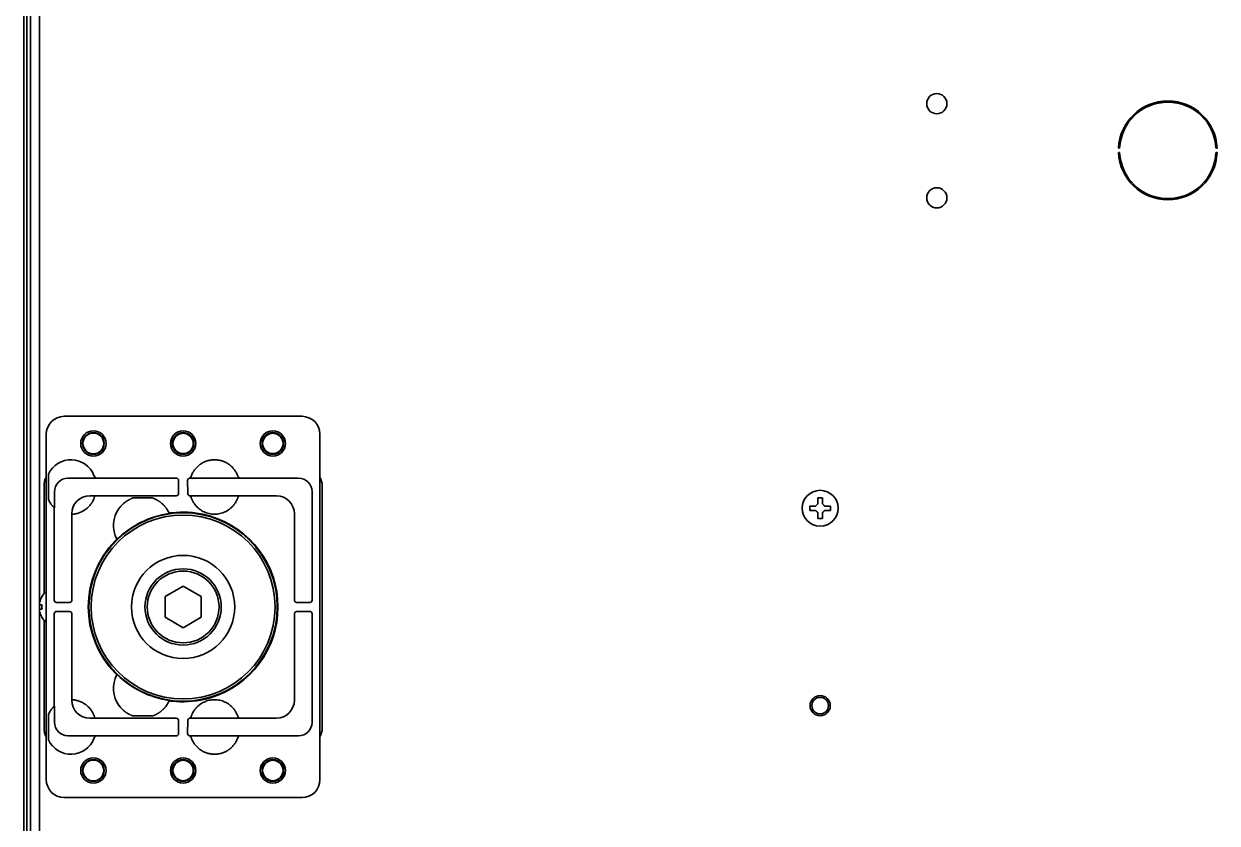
# Model space of a CAD drawing. Extents: x 5997 to 10491, y -672 to 3708.
# Drawn here: x 8371.6 to 8637.6, y 2815.1 to 2993.3 of the extents above; entities that cross this region are included whole.
import ezdxf

# ---------------------------------------------------------------- set-up
doc = ezdxf.new("R2010")
doc.units = 0
doc.header["$LTSCALE"] = 5
doc.layers.add('1', color=7, linetype='CONTINUOUS', true_color=0xffffff)

msp = doc.modelspace()

# ---------------------------------------------------------------- linework, layer by layer
at = {"layer": '1', "color": 7, "linetype": 'Continuous', "lineweight": 35}
for p, q in [((8371.57, 3570.53), (8371.57, 2734.53)), ((8373.07, 2751.53), (8373.07, 3571.53)), ((8372.25, 2737.53), (8372.25, 3567.53)), ((8375.07, 3525.26), (8375.07, 2864.39)), ((8615.83, 2965.62), (8615.58, 2965.62)), ((8615.58, 2964.62), (8615.83, 2964.62)), ((8637.56, 2965.62), (8637.31, 2965.62)), ((8637.31, 2964.62), (8637.56, 2964.62)), ((8433.57, 2905.83), (8380.57, 2905.83)), ((8376.57, 2901.83), (8376.57, 2824.83)), ((8437.57, 2824.83), (8437.57, 2901.83)), ((8377.07, 2887.21), (8377.07, 2892.94)), ((8387.77, 2892.02), (8381.37, 2892.02)), ((8405.57, 2892.06), (8387.76, 2892.06)), ((8406.05, 2888.62), (8406.07, 2891.56)), ((8408.08, 2891.56), (8408.09, 2888.62)), ((8419.77, 2892.02), (8408.6, 2892.02)), ((8419.29, 2892.38), (8419.29, 2892.4)), ((8432.81, 2892.06), (8419.76, 2892.06)), ((8376.07, 2890.33), (8376.07, 2866.28)), ((8378.38, 2889.02), (8378.38, 2885.43)), ((8435.81, 2864.83), (8435.81, 2889.06)), ((8438.07, 2836.33), (8438.07, 2890.33)), ((8386.27, 2888.13), (8387.4, 2888.13)), ((8387.4, 2888.13), (8387.4, 2888.12)), ((8387.4, 2888.12), (8395.29, 2888.12)), ((8395.29, 2888.12), (8395.38, 2888.12)), ((8395.38, 2888.12), (8395.88, 2888.12)), ((8395.88, 2888.12), (8400.26, 2888.12)), ((8400.26, 2887.62), (8395.88, 2887.62)), ((8400.26, 2888.12), (8400.76, 2888.12)), ((8400.76, 2888.12), (8400.86, 2888.12)), ((8400.86, 2888.12), (8405.55, 2888.12)), ((8408.53, 2888.13), (8419.77, 2888.13)), ((8419.3, 2887.78), (8419.3, 2887.78)), ((8419.77, 2888.12), (8427.87, 2888.12)), ((8378.34, 2885.46), (8378.34, 2864.83)), ((8382.27, 2884), (8382.27, 2884.13)), ((8382.28, 2884), (8382.27, 2884)), ((8382.28, 2864.85), (8382.28, 2884)), ((8431.87, 2884.12), (8431.87, 2864.85)), ((8546.77, 2885.33), (8546.77, 2885.83)), ((8546.77, 2884.83), (8546.77, 2885.33)), ((8551.37, 2885.83), (8551.37, 2885.33)), ((8551.37, 2885.33), (8551.37, 2884.83)), ((8403.07, 2865.64), (8407.07, 2867.94)), ((8407.07, 2867.94), (8411.07, 2865.64)), ((8375.59, 2865.63), (8375.63, 2865.63)), ((8403.07, 2861.02), (8403.07, 2865.64)), ((8411.07, 2865.64), (8411.07, 2861.02)), ((8375.07, 2863.83), (8375.07, 2862.83)), ((8375.07, 2862.27), (8375.07, 2751.53)), ((8378.84, 2864.33), (8381.78, 2864.35)), ((8381.78, 2862.3), (8378.84, 2862.32)), ((8432.37, 2864.35), (8435.31, 2864.33)), ((8435.31, 2862.32), (8432.37, 2862.3)), ((8375.63, 2861.03), (8375.59, 2861.03)), ((8376.07, 2860.37), (8376.07, 2836.33)), ((8378.34, 2861.82), (8378.34, 2841.19)), ((8382.28, 2842.65), (8382.28, 2861.8)), ((8407.07, 2858.71), (8403.07, 2861.02)), ((8411.07, 2861.02), (8407.07, 2858.71)), ((8431.87, 2861.8), (8431.87, 2842.53)), ((8435.81, 2837.59), (8435.81, 2861.82)), ((8378.38, 2841.22), (8378.34, 2841.19)), ((8378.38, 2841.22), (8378.38, 2837.63)), ((8382.27, 2842.65), (8382.28, 2842.65)), ((8382.27, 2842.52), (8382.27, 2842.65)), ((8377.07, 2833.71), (8377.07, 2839.44)), ((8387.4, 2838.52), (8386.27, 2838.52)), ((8387.4, 2838.53), (8387.4, 2838.52)), ((8395.29, 2838.53), (8387.4, 2838.53)), ((8395.38, 2838.53), (8395.29, 2838.53)), ((8395.88, 2838.53), (8395.38, 2838.53)), ((8395.88, 2839.03), (8400.26, 2839.03)), ((8400.26, 2838.53), (8395.88, 2838.53)), ((8400.26, 2838.53), (8400.76, 2838.53)), ((8400.86, 2838.53), (8400.76, 2838.53)), ((8405.55, 2838.53), (8400.86, 2838.53)), ((8419.77, 2838.52), (8408.53, 2838.52)), ((8419.3, 2838.87), (8419.3, 2838.87)), ((8427.87, 2838.53), (8419.77, 2838.53)), ((8406.07, 2835.09), (8406.05, 2838.04)), ((8408.09, 2838.03), (8408.08, 2835.09)), ((8381.37, 2834.63), (8387.77, 2834.63)), ((8387.29, 2834.25), (8387.28, 2834.23)), ((8387.29, 2834.25), (8387.29, 2834.25)), ((8387.76, 2834.59), (8405.57, 2834.59)), ((8408.6, 2834.63), (8419.77, 2834.63)), ((8419.29, 2834.25), (8419.29, 2834.26)), ((8419.76, 2834.59), (8432.81, 2834.59)), ((8380.57, 2820.83), (8433.57, 2820.83))]:
    msp.add_line(p, q, dxfattribs=at)
for centre, radius in [((8387.07, 2899.78), 2.82), ((8387.07, 2899.78), 2.41), ((8387.07, 2899.78), 2.32), ((8407.07, 2899.78), 2.82), ((8407.07, 2899.78), 2.41), ((8407.07, 2899.78), 2.27), ((8427.07, 2899.78), 2.82), ((8427.07, 2899.78), 2.41), ((8427.07, 2899.78), 2.27), ((8549.07, 2885.33), 4), ((8407.07, 2863.33), 21), ((8407.07, 2863.33), 20.5), ((8407.07, 2863.33), 11.5), ((8407.07, 2863.33), 8.5), ((8407.07, 2863.33), 8), ((8549.07, 2841.33), 1.85), ((8387.07, 2826.87), 2.82), ((8387.07, 2826.87), 2.41), ((8387.07, 2826.87), 2.32), ((8407.07, 2826.87), 2.82), ((8407.07, 2826.87), 2.41), ((8407.07, 2826.87), 2.27), ((8427.07, 2826.87), 2.82), ((8427.07, 2826.87), 2.41), ((8427.07, 2826.87), 2.27)]:
    msp.add_circle(centre, radius, dxfattribs=at)
for centre, radius, start, end in [((8575.07, 2975.53), 2.25, 0, 180), ((8575.07, 2975.53), 2.25, 180, 0), ((8626.57, 2965.12), 11, 2.6053, 177.3947), ((8626.57, 2965.12), 10.75, 2.6659, 177.3341), ((8626.57, 2965.12), 11, 182.6053, 357.3947), ((8626.57, 2965.12), 10.75, 182.6659, 357.3341), ((8575.07, 2954.53), 2.25, 0, 180), ((8575.07, 2954.53), 2.25, 180, 0), ((8382.07, 2890.65), 5.5, 21.107, 155.38), ((8382.07, 2889.5), 5.5, 204.62, 215.3312), ((8382.07, 2889.5), 5.5, 301.5261, 319.8844), ((8398.07, 2881.5), 6.5, 143.9482, 207.9503), ((8407.07, 2863.33), 21.07, 98.3892, 134.3021), ((8398.07, 2881.5), 6.5, 24.741, 36.0518), ((8407.07, 2863.33), 21.14, 76.7503, 97.0306), ((8407.07, 2863.33), 21.14, 286.698, 73.3023), ((8407.07, 2863.33), 21.14, 135.6607, 224.3393), ((8379.69, 2863.13), 4.8, 130.542, 148.6273), ((8379.69, 2863.53), 4.8, 211.3727, 229.458), ((8398.07, 2845.15), 6.5, 152.0497, 216.0518), ((8407.07, 2863.33), 21.07, 225.6979, 261.6108), ((8549.07, 2841.33), 2.25, 0, 180), ((8382.07, 2837.15), 5.5, 45.4856, 58.474), ((8398.07, 2845.15), 6.5, 323.9482, 335.259), ((8407.07, 2863.33), 21.14, 262.9694, 283.2494), ((8549.07, 2841.33), 2.25, 180, 0), ((8382.07, 2837.15), 5.5, 144.6688, 155.38), ((8382.07, 2836), 5.5, 204.62, 338.893)]:
    msp.add_arc(centre, radius, start, end, dxfattribs=at)
for centre, major_axis, ratio, start_param, end_param in [((8380.57, 2901.83), (2.83, -2.83), 0.999695, 2.356347, 3.926839), ((8433.57, 2901.83), (-2.83, -2.83), 0.999695, 2.356347, 3.926839), ((8380.07, 2890.33), (-2.83, 2.83), 0.999695, 0.279915, 0.785246), ((8381.38, 2889.02), (-2.12, 2.12), 0.999695, 5.497939, 7.068431), ((8382.07, 2890.65), (-5.23, -1.73), 0.999252, 3.138522, 3.145428), ((8387.76, 2892.56), (0.474, 0.159), 0.999831, 3.141593, 4.388346), ((8382.07, 2890.15), (-5.68, -1.92), 0.999938, 3.132345, 3.139281), ((8405.57, 2891.56), (-0.224, -0.448), 0.999239, 2.03449, 3.605134), ((8408.58, 2891.56), (0.224, -0.448), 0.999239, 2.880101, 4.248696), ((8408.38, 2892.54), (-0.473, 0.161), 0.999761, 2.10121, 3.149501), ((8408.6, 2891.52), (0.224, -0.447), 0.99981, 2.678052, 2.916971), ((8419.76, 2892.56), (0.475, 0.157), 0.999831, 3.145682, 4.39242), ((8432.81, 2889.06), (-2.12, -2.12), 0.999543, 2.356347, 3.926839), ((8434.07, 2890.33), (2.83, 2.83), 0.999695, 5.497939, 6.003271), ((8386.27, 2884.13), (2.83, -2.83), 0.999695, 2.356347, 3.926839), ((8405.55, 2888.62), (-0.447, -0.224), 0.99981, 1.107255, 2.677899), ((8408.59, 2888.62), (0.447, -0.224), 0.99981, 3.605286, 4.952817), ((8408.37, 2887.65), (-0.476, -0.155), 0.999754, 3.133975, 4.161422), ((8419.77, 2887.62), (-0.475, 0.156), 0.999831, 5.030486, 6.282512), ((8427.87, 2884.12), (2.83, -2.83), 0.999924, 0.78555, 2.356042), ((8380.37, 10112.14), (0, -7227.62), 0.017452, 6.267025, 6.267338), ((3707.89, 2078.28), (-4696.56, -804.42), 0.03512, 3.150702, 3.151017), ((11879.7, 6125.15), (-3486.44, -3247.99), 0.03512, 6.273761, 6.274076), ((8378.84, 2864.83), (-0.448, -0.224), 0.999239, 5.819644, 7.390288), ((8381.78, 2864.85), (0.224, 0.447), 0.99981, 3.605286, 5.17593), ((8432.37, 2864.85), (-0.224, 0.447), 0.99981, 1.107255, 2.677899), ((8435.31, 2864.83), (0.448, -0.224), 0.999239, 5.176082, 6.746726), ((8378.84, 2861.82), (0.448, -0.224), 0.999239, 2.03449, 3.605134), ((8381.78, 2861.8), (0.224, -0.447), 0.99981, 1.107255, 2.677899), ((8432.37, 2861.8), (-0.224, -0.447), 0.99981, 3.605286, 5.17593), ((8435.31, 2861.82), (-0.448, -0.224), 0.999239, 2.678052, 4.248696), ((11879.7, -398.5), (3486.44, -3247.99), 0.03512, 3.150702, 3.151017), ((8386.27, 2842.52), (2.83, 2.83), 0.999695, 2.356347, 3.926839), ((3707.89, 3648.37), (4696.56, -804.42), 0.03512, 6.273761, 6.274076), ((8427.87, 2842.53), (-2.83, -2.83), 0.999924, 0.78555, 2.356042), ((8405.55, 2838.03), (-0.447, 0.224), 0.99981, 3.605286, 5.17593), ((8408.59, 2838.03), (0.447, 0.224), 0.99981, 1.330368, 2.677899), ((8408.37, 2839.01), (0.476, -0.155), 0.999754, 5.263357, 6.293203), ((8419.77, 2839.03), (0.475, 0.156), 0.999831, 3.142574, 4.3946), ((8380.07, 2836.33), (-2.83, -2.83), 0.999695, 5.497939, 6.003271), ((8381.38, 2837.63), (-2.12, -2.12), 0.999695, 5.497939, 7.068431), ((8432.81, 2837.59), (2.12, -2.12), 0.999543, 5.497939, 7.068431), ((8434.07, 2836.33), (2.83, -2.83), 0.999695, 0.279915, 0.785246), ((8387.76, 2834.09), (0.474, -0.159), 0.999831, 1.894839, 3.141593), ((8382.07, 2836), (-1.75, -5.21), 0.99983, 1.569957, 1.576869), ((8405.57, 2835.09), (0.224, -0.448), 0.999239, 5.819644, 7.390288), ((8408.58, 2835.09), (-0.224, -0.448), 0.999239, 5.176082, 6.544021), ((8408.6, 2835.13), (-0.224, -0.447), 0.99981, 0.22534, 0.463541), ((8408.38, 2834.11), (-0.477, -0.15), 0.999767, 3.157291, 4.205088), ((8419.76, 2834.09), (0.474, -0.158), 0.999831, 1.892032, 3.138921), ((8380.57, 2824.83), (2.83, 2.83), 0.999695, 2.356347, 3.926839), ((8433.57, 2824.83), (-2.83, 2.83), 0.999695, 2.356347, 3.926839)]:
    msp.add_ellipse(centre, major_axis=major_axis, ratio=ratio, start_param=start_param, end_param=end_param, dxfattribs=at)
for points, knots in [([(8419.2, 2892.63), (8419.1, 2892.89), (8418.98, 2893.14), (8418.83, 2893.41), (8418.81, 2893.44), (8418.78, 2893.5), (8418.76, 2893.53), (8418.7, 2893.62), (8418.67, 2893.68), (8418.55, 2893.85), (8418.47, 2893.96), (8418.21, 2894.28), (8418.03, 2894.49), (8417.78, 2894.72), (8417.7, 2894.79), (8417.62, 2894.86), (8417.57, 2894.9), (8417.54, 2894.92), (8417.4, 2895.03), (8417.29, 2895.11), (8416.95, 2895.35), (8416.71, 2895.48), (8416.34, 2895.66), (8416.22, 2895.72), (8416.06, 2895.78), (8416.02, 2895.79), (8415.96, 2895.82), (8415.93, 2895.83), (8415.83, 2895.87), (8415.76, 2895.89), (8415.43, 2895.99), (8415.17, 2896.05), (8414.76, 2896.11), (8414.62, 2896.13), (8414.42, 2896.14), (8414.31, 2896.15), (8414.21, 2896.15), (8414.14, 2896.15), (8414.11, 2896.15), (8413.79, 2896.15), (8413.52, 2896.13), (8412.98, 2896.05), (8412.71, 2895.99), (8412.41, 2895.9), (8412.38, 2895.88), (8412.31, 2895.86), (8412.28, 2895.85), (8412.18, 2895.82), (8412.12, 2895.79), (8411.92, 2895.72), (8411.8, 2895.66), (8411.43, 2895.48), (8411.19, 2895.34), (8410.91, 2895.15), (8410.82, 2895.09), (8410.74, 2895.03), (8410.68, 2894.98), (8410.66, 2894.96), (8410.52, 2894.85), (8410.42, 2894.76), (8410.12, 2894.48), (8409.93, 2894.28), (8409.68, 2893.96), (8409.59, 2893.85), (8409.5, 2893.7), (8409.48, 2893.67), (8409.44, 2893.62), (8409.42, 2893.59), (8409.37, 2893.5), (8409.33, 2893.44), (8409.16, 2893.14), (8409.04, 2892.89), (8408.94, 2892.63)], [0, 0, 0, 0, 0.0625, 0.0625, 0.070313, 0.070313, 0.078125, 0.078125, 0.09375, 0.09375, 0.125, 0.125, 0.1875, 0.1875, 0.203125, 0.210938, 0.210938, 0.21875, 0.21875, 0.25, 0.25, 0.3125, 0.3125, 0.34375, 0.34375, 0.351563, 0.351563, 0.359375, 0.359375, 0.375, 0.375, 0.4375, 0.4375, 0.46875, 0.46875, 0.484375, 0.492188, 0.492188, 0.5, 0.5, 0.5625, 0.5625, 0.625, 0.625, 0.632812, 0.632812, 0.640625, 0.640625, 0.65625, 0.65625, 0.6875, 0.6875, 0.75, 0.75, 0.765625, 0.773437, 0.773437, 0.78125, 0.78125, 0.8125, 0.8125, 0.875, 0.875, 0.90625, 0.90625, 0.914062, 0.914062, 0.921875, 0.921875, 0.9375, 0.9375, 1, 1, 1, 1]), ([(8387.29, 2892.4), (8387.29, 2892.4), (8387.29, 2892.41), (8387.28, 2892.41), (8387.28, 2892.42), (8387.28, 2892.43), (8387.28, 2892.44), (8387.27, 2892.45), (8387.27, 2892.46), (8387.26, 2892.48), (8387.26, 2892.49), (8387.25, 2892.52), (8387.24, 2892.53), (8387.23, 2892.55), (8387.23, 2892.56), (8387.23, 2892.57), (8387.22, 2892.58), (8387.22, 2892.6), (8387.21, 2892.62), (8387.2, 2892.63)], [0, 0, 0, 0, 0.125, 0.125, 0.25, 0.25, 0.375, 0.375, 0.5, 0.5, 0.625, 0.625, 0.75, 0.75, 0.8125, 0.8125, 0.875, 0.875, 1, 1, 1, 1]), ([(8387.77, 2892.02), (8387.75, 2892.02), (8387.7, 2892.03), (8387.64, 2892.04), (8387.61, 2892.05), (8387.59, 2892.06), (8387.57, 2892.07), (8387.56, 2892.07), (8387.52, 2892.09), (8387.5, 2892.1), (8387.47, 2892.13), (8387.46, 2892.13), (8387.44, 2892.15), (8387.43, 2892.16), (8387.4, 2892.19), (8387.39, 2892.21), (8387.35, 2892.25), (8387.34, 2892.27), (8387.32, 2892.32), (8387.31, 2892.34), (8387.3, 2892.37)], [0, 0, 0, 0, 0.125, 0.25, 0.25, 0.3125, 0.3125, 0.375, 0.375, 0.5, 0.5, 0.5625, 0.5625, 0.625, 0.625, 0.75, 0.75, 0.875, 0.875, 1, 1, 1, 1]), ([(8408.84, 2892.34), (8408.83, 2892.3), (8408.81, 2892.26), (8408.78, 2892.22), (8408.77, 2892.21), (8408.76, 2892.19), (8408.75, 2892.18), (8408.73, 2892.16), (8408.7, 2892.13), (8408.67, 2892.1), (8408.64, 2892.08), (8408.64, 2892.08), (8408.62, 2892.07), (8408.61, 2892.06), (8408.56, 2892.03), (8408.52, 2892.02), (8408.48, 2892.01)], [0, 0, 0, 0, 0.25, 0.25, 0.3125, 0.3125, 0.375, 0.375, 0.5, 0.625, 0.625, 0.6875, 0.6875, 0.75, 0.75, 1, 1, 1, 1]), ([(8408.48, 2892.01), (8408.48, 2892.02), (8408.48, 2892.02), (8408.48, 2892.04), (8408.48, 2892.05), (8408.48, 2892.05)], [0, 0, 0, 0, 0.441588, 0.441588, 1, 1, 1, 1]), ([(8408.94, 2892.63), (8408.93, 2892.61), (8408.93, 2892.6), (8408.92, 2892.58), (8408.92, 2892.57), (8408.91, 2892.55), (8408.91, 2892.55), (8408.9, 2892.52), (8408.9, 2892.51), (8408.89, 2892.49), (8408.89, 2892.48), (8408.88, 2892.47), (8408.88, 2892.47), (8408.87, 2892.45), (8408.87, 2892.44), (8408.87, 2892.43), (8408.87, 2892.42), (8408.86, 2892.41), (8408.86, 2892.41), (8408.86, 2892.4), (8408.86, 2892.39), (8408.85, 2892.39), (8408.85, 2892.39), (8408.85, 2892.39), (8408.85, 2892.39), (8408.85, 2892.39)], [0, 0, 0, 0, 0.125, 0.125, 0.1875, 0.1875, 0.25, 0.25, 0.375, 0.375, 0.4375, 0.4375, 0.5, 0.5, 0.625, 0.625, 0.6875, 0.6875, 0.75, 0.75, 0.875, 0.875, 0.9375, 0.9375, 1, 1, 1, 1]), ([(8419.29, 2892.4), (8419.29, 2892.4), (8419.29, 2892.41), (8419.28, 2892.41), (8419.28, 2892.41), (8419.28, 2892.42), (8419.28, 2892.42), (8419.28, 2892.43), (8419.28, 2892.43), (8419.27, 2892.45), (8419.27, 2892.45), (8419.27, 2892.46), (8419.27, 2892.47), (8419.26, 2892.48), (8419.26, 2892.49), (8419.25, 2892.51), (8419.25, 2892.52), (8419.24, 2892.53), (8419.24, 2892.54), (8419.23, 2892.56), (8419.23, 2892.57), (8419.22, 2892.6), (8419.22, 2892.6), (8419.21, 2892.62), (8419.21, 2892.63), (8419.2, 2892.63)], [0, 0, 0, 0, 0.125, 0.125, 0.1875, 0.1875, 0.25, 0.25, 0.375, 0.375, 0.4375, 0.4375, 0.5, 0.5, 0.625, 0.625, 0.6875, 0.6875, 0.75, 0.75, 0.875, 0.875, 0.9375, 0.9375, 1, 1, 1, 1]), ([(8378.34, 2885.46), (8378.34, 2885.46), (8378.33, 2885.47), (8378.32, 2885.48), (8378.32, 2885.48), (8378.31, 2885.49), (8378.3, 2885.5), (8378.29, 2885.51), (8378.29, 2885.51), (8378.27, 2885.53), (8378.26, 2885.54), (8378.24, 2885.56), (8378.23, 2885.57), (8378.22, 2885.58), (8378.21, 2885.59), (8378.18, 2885.61), (8378.17, 2885.63), (8378.13, 2885.66), (8378.12, 2885.68), (8378.09, 2885.71), (8378.08, 2885.72), (8378.06, 2885.74), (8378.05, 2885.75), (8378, 2885.8), (8377.97, 2885.84), (8377.91, 2885.91), (8377.89, 2885.93), (8377.85, 2885.98), (8377.83, 2886), (8377.77, 2886.07), (8377.73, 2886.12), (8377.66, 2886.22), (8377.62, 2886.27), (8377.59, 2886.32)], [0, 0, 0, 0, 0.0625, 0.0625, 0.125, 0.125, 0.15625, 0.15625, 0.1875, 0.1875, 0.25, 0.25, 0.28125, 0.28125, 0.3125, 0.3125, 0.375, 0.375, 0.4375, 0.4375, 0.46875, 0.46875, 0.5, 0.5, 0.625, 0.625, 0.6875, 0.6875, 0.75, 0.75, 0.875, 0.875, 1, 1, 1, 1]), ([(8387.4, 2888.12), (8387.4, 2888.12), (8387.39, 2888.11), (8387.39, 2888.09), (8387.38, 2888.07), (8387.37, 2888.03), (8387.36, 2888), (8387.36, 2887.99), (8387.36, 2887.98), (8387.36, 2887.98), (8387.35, 2887.95), (8387.35, 2887.94), (8387.33, 2887.89), (8387.31, 2887.83), (8387.29, 2887.75), (8387.26, 2887.68), (8387.25, 2887.65), (8387.24, 2887.62), (8387.23, 2887.59), (8387.23, 2887.58), (8387.2, 2887.52), (8387.18, 2887.47), (8387.12, 2887.31), (8387.07, 2887.2), (8387, 2887.05), (8386.98, 2887.02), (8386.95, 2886.96), (8386.93, 2886.92), (8386.88, 2886.83), (8386.85, 2886.77), (8386.77, 2886.64), (8386.74, 2886.58), (8386.67, 2886.49), (8386.65, 2886.45), (8386.61, 2886.39), (8386.59, 2886.36), (8386.48, 2886.2), (8386.38, 2886.08), (8386.28, 2885.96)], [0, 0, 0, 0, 0.0625, 0.0625, 0.125, 0.1875, 0.1875, 0.203125, 0.203125, 0.21875, 0.21875, 0.25, 0.25, 0.3125, 0.375, 0.375, 0.40625, 0.421875, 0.421875, 0.4375, 0.4375, 0.5, 0.5, 0.625, 0.625, 0.65625, 0.65625, 0.6875, 0.6875, 0.75, 0.75, 0.8125, 0.8125, 0.84375, 0.84375, 0.875, 0.875, 1, 1, 1, 1]), ([(8394.81, 2887.12), (8394.79, 2887.11), (8394.76, 2887.09), (8394.71, 2887.06), (8394.7, 2887.05), (8394.66, 2887.03), (8394.64, 2887.02), (8394.59, 2886.99), (8394.55, 2886.96), (8394.49, 2886.92), (8394.47, 2886.91), (8394.43, 2886.88), (8394.41, 2886.87), (8394.35, 2886.83), (8394.31, 2886.8), (8394.22, 2886.74), (8394.18, 2886.7), (8394.05, 2886.6), (8393.96, 2886.53), (8393.84, 2886.43), (8393.82, 2886.42), (8393.77, 2886.38), (8393.71, 2886.32), (8393.64, 2886.25), (8393.5, 2886.12), (8393.41, 2886.03), (8393.28, 2885.89), (8393.24, 2885.85), (8393.17, 2885.77), (8393.15, 2885.75), (8393.11, 2885.7), (8393.09, 2885.67), (8392.98, 2885.54), (8392.9, 2885.43), (8392.82, 2885.33)], [0, 0, 0, 0, 0.0625, 0.0625, 0.09375, 0.09375, 0.125, 0.125, 0.1875, 0.1875, 0.21875, 0.21875, 0.25, 0.25, 0.3125, 0.3125, 0.375, 0.375, 0.5, 0.5, 0.53125, 0.53125, 0.5625, 0.625, 0.625, 0.75, 0.75, 0.8125, 0.8125, 0.84375, 0.84375, 0.875, 0.875, 1, 1, 1, 1]), ([(8395.46, 2887.45), (8395.1, 2887.29), (8394.9, 2887.17), (8394.81, 2887.12), (8394.81, 2887.12), (8394.81, 2887.12)], [0, 0, 0, 0, 0.99996, 0.99996, 1, 1, 1, 1]), ([(8403.33, 2885.33), (8403.25, 2885.43), (8403.17, 2885.54), (8403.04, 2885.69), (8403, 2885.74), (8402.93, 2885.82), (8402.91, 2885.84), (8402.86, 2885.89), (8402.84, 2885.92), (8402.8, 2885.96), (8402.78, 2885.99), (8402.73, 2886.03), (8402.71, 2886.06), (8402.64, 2886.13), (8402.6, 2886.17), (8402.46, 2886.3), (8402.37, 2886.38), (8402.19, 2886.53), (8402.1, 2886.6), (8401.97, 2886.7), (8401.92, 2886.74), (8401.84, 2886.8), (8401.8, 2886.83), (8401.71, 2886.89), (8401.67, 2886.91), (8401.61, 2886.95), (8401.59, 2886.96), (8401.56, 2886.99), (8401.54, 2887), (8401.48, 2887.03), (8401.45, 2887.05), (8401.39, 2887.09), (8401.36, 2887.11), (8401.33, 2887.12)], [0, 0, 0, 0, 0.125, 0.125, 0.1875, 0.1875, 0.21875, 0.21875, 0.25, 0.25, 0.28125, 0.28125, 0.3125, 0.3125, 0.375, 0.375, 0.5, 0.5, 0.625, 0.625, 0.6875, 0.6875, 0.75, 0.75, 0.8125, 0.8125, 0.84375, 0.84375, 0.875, 0.875, 0.9375, 0.9375, 1, 1, 1, 1]), ([(8408.84, 2887.8), (8408.84, 2887.8), (8408.85, 2887.78), (8408.86, 2887.75), (8408.86, 2887.73), (8408.87, 2887.71), (8408.88, 2887.7), (8408.88, 2887.68), (8408.89, 2887.67), (8408.91, 2887.62), (8408.93, 2887.56), (8408.96, 2887.47), (8408.97, 2887.44), (8409, 2887.39), (8409, 2887.37), (8409.02, 2887.33), (8409.03, 2887.31), (8409.04, 2887.3)], [0, 0, 0, 0, 0.25, 0.25, 0.375, 0.375, 0.4375, 0.4375, 0.5, 0.5, 0.75, 0.75, 0.875, 0.875, 0.9375, 0.9375, 1, 1, 1, 1]), ([(8409.04, 2887.3), (8409.06, 2887.25), (8409.08, 2887.2), (8409.13, 2887.1), (8409.15, 2887.05), (8409.19, 2886.97), (8409.21, 2886.92), (8409.24, 2886.88), (8409.25, 2886.85), (8409.26, 2886.84), (8409.3, 2886.77), (8409.34, 2886.71), (8409.41, 2886.59), (8409.44, 2886.53), (8409.5, 2886.44), (8409.52, 2886.41), (8409.56, 2886.35), (8409.59, 2886.32), (8409.69, 2886.17), (8409.78, 2886.06), (8409.88, 2885.94)], [0, 0, 0, 0, 0.125, 0.125, 0.25, 0.25, 0.3125, 0.34375, 0.34375, 0.375, 0.375, 0.5, 0.5, 0.625, 0.625, 0.6875, 0.6875, 0.75, 0.75, 1, 1, 1, 1]), ([(8418.27, 2885.94), (8418.35, 2886.05), (8418.44, 2886.15), (8418.55, 2886.31), (8418.59, 2886.36), (8418.65, 2886.45), (8418.66, 2886.47), (8418.7, 2886.53), (8418.72, 2886.55), (8418.8, 2886.69), (8418.86, 2886.79), (8418.94, 2886.95), (8418.97, 2887), (8419, 2887.06), (8419.01, 2887.07), (8419.02, 2887.09), (8419.02, 2887.1), (8419.04, 2887.14), (8419.05, 2887.16), (8419.1, 2887.28), (8419.14, 2887.36), (8419.18, 2887.45), (8419.18, 2887.47), (8419.19, 2887.49), (8419.2, 2887.5), (8419.2, 2887.51), (8419.22, 2887.55), (8419.24, 2887.62), (8419.26, 2887.66), (8419.27, 2887.69), (8419.27, 2887.7), (8419.28, 2887.72), (8419.28, 2887.73), (8419.29, 2887.75), (8419.29, 2887.77), (8419.3, 2887.77), (8419.3, 2887.78)], [0, 0, 0, 0, 0.125, 0.125, 0.1875, 0.1875, 0.21875, 0.21875, 0.25, 0.25, 0.375, 0.375, 0.4375, 0.4375, 0.453125, 0.453125, 0.46875, 0.46875, 0.5, 0.5, 0.625, 0.625, 0.65625, 0.65625, 0.671875, 0.671875, 0.6875, 0.75, 0.8125, 0.8125, 0.84375, 0.84375, 0.875, 0.875, 0.9375, 1, 1, 1, 1]), ([(8419.3, 2887.78), (8419.31, 2887.81), (8419.33, 2887.86), (8419.35, 2887.9), (8419.38, 2887.93), (8419.39, 2887.94), (8419.4, 2887.96), (8419.41, 2887.97), (8419.44, 2888), (8419.46, 2888.02), (8419.49, 2888.04), (8419.5, 2888.05), (8419.52, 2888.06), (8419.54, 2888.07), (8419.57, 2888.09), (8419.59, 2888.1), (8419.64, 2888.11), (8419.67, 2888.12), (8419.72, 2888.13), (8419.75, 2888.13), (8419.77, 2888.13)], [0, 0, 0, 0, 0.125, 0.25, 0.25, 0.3125, 0.3125, 0.375, 0.375, 0.5, 0.5, 0.5625, 0.5625, 0.625, 0.625, 0.75, 0.75, 0.875, 0.875, 1, 1, 1, 1]), ([(8419.77, 2888.13), (8419.77, 2888.13), (8419.77, 2888.13), (8419.77, 2888.12), (8419.77, 2888.12), (8419.77, 2888.12)], [0, 0, 0, 0, 0.496999, 0.496999, 1, 1, 1, 1]), ([(8549.57, 2887.63), (8549.57, 2887.42), (8549.57, 2887.21), (8549.57, 2886.89), (8549.57, 2886.78), (8549.57, 2886.55), (8549.57, 2886.44), (8549.57, 2886.33)], [0, 0, 0, 0, 0.5, 0.5, 0.75, 0.75, 1, 1, 1, 1]), ([(8383.21, 2884.12), (8383.14, 2884.1), (8383.08, 2884.09), (8382.95, 2884.07), (8382.89, 2884.06), (8382.77, 2884.04), (8382.72, 2884.04), (8382.62, 2884.03), (8382.58, 2884.02), (8382.5, 2884.02), (8382.46, 2884.01), (8382.4, 2884.01), (8382.37, 2884.01), (8382.33, 2884.01), (8382.29, 2884), (8382.28, 2884), (8382.28, 2884)], [0, 0, 0, 0, 0.125, 0.125, 0.25, 0.25, 0.375, 0.375, 0.5, 0.5, 0.625, 0.625, 0.75, 0.75, 0.875, 1, 1, 1, 1]), ([(8384.95, 2884.81), (8384.88, 2884.77), (8384.81, 2884.73), (8384.66, 2884.65), (8384.59, 2884.61), (8384.37, 2884.5), (8384.22, 2884.43), (8384.03, 2884.36), (8383.99, 2884.35), (8383.94, 2884.32), (8383.92, 2884.32), (8383.88, 2884.3), (8383.79, 2884.27), (8383.69, 2884.24), (8383.55, 2884.2), (8383.48, 2884.18), (8383.35, 2884.15), (8383.28, 2884.13), (8383.21, 2884.12)], [0, 0, 0, 0, 0.125, 0.125, 0.25, 0.25, 0.5, 0.5, 0.5625, 0.5625, 0.59375, 0.59375, 0.625, 0.75, 0.75, 0.875, 0.875, 1, 1, 1, 1]), ([(8404.49, 2884.31), (8404.45, 2884.3), (8404.42, 2884.3), (8404.37, 2884.29), (8404.35, 2884.29), (8404.32, 2884.29), (8404.31, 2884.28), (8404.26, 2884.28), (8404.23, 2884.27), (8404.19, 2884.27), (8404.18, 2884.26), (8404.16, 2884.26), (8404.15, 2884.26), (8404.14, 2884.26), (8404.13, 2884.26), (8404.1, 2884.25), (8404.08, 2884.25), (8404.06, 2884.24), (8404.05, 2884.24), (8404.04, 2884.24), (8404.04, 2884.24), (8404.03, 2884.24), (8404.02, 2884.23), (8404, 2884.23), (8403.99, 2884.23), (8403.98, 2884.22), (8403.98, 2884.22), (8403.98, 2884.22), (8403.98, 2884.22), (8403.98, 2884.22)], [0, 0, 0, 0, 0.125, 0.125, 0.1875, 0.1875, 0.25, 0.25, 0.375, 0.375, 0.4375, 0.4375, 0.46875, 0.46875, 0.5, 0.5, 0.625, 0.625, 0.65625, 0.65625, 0.6875, 0.6875, 0.75, 0.75, 0.875, 0.875, 0.9375, 0.9375, 1, 1, 1, 1]), ([(8409.88, 2885.94), (8410.01, 2885.79), (8410.15, 2885.65), (8410.37, 2885.44), (8410.44, 2885.37), (8410.55, 2885.28), (8410.59, 2885.24), (8410.67, 2885.18), (8410.71, 2885.15), (8410.91, 2885), (8411.07, 2884.89), (8411.41, 2884.69), (8411.59, 2884.59), (8411.86, 2884.47), (8411.95, 2884.43), (8412.09, 2884.37), (8412.13, 2884.36), (8412.23, 2884.32), (8412.27, 2884.31), (8412.51, 2884.23), (8412.7, 2884.17), (8413.09, 2884.09), (8413.28, 2884.06), (8413.58, 2884.02), (8413.68, 2884.02), (8413.82, 2884.01), (8413.87, 2884.01), (8413.97, 2884), (8414.02, 2884), (8414.27, 2884), (8414.47, 2884.01), (8414.87, 2884.06), (8415.06, 2884.09), (8415.45, 2884.17), (8415.64, 2884.23), (8415.88, 2884.31), (8415.92, 2884.32), (8416.02, 2884.36), (8416.16, 2884.41), (8416.29, 2884.47), (8416.56, 2884.59), (8416.74, 2884.69), (8417.08, 2884.89), (8417.24, 2885), (8417.44, 2885.15), (8417.48, 2885.18), (8417.56, 2885.24), (8417.67, 2885.34), (8417.78, 2885.44), (8418, 2885.65), (8418.14, 2885.79), (8418.27, 2885.94)], [0, 0, 0, 0, 0.0625, 0.0625, 0.09375, 0.09375, 0.109375, 0.109375, 0.125, 0.125, 0.1875, 0.1875, 0.25, 0.25, 0.28125, 0.28125, 0.296875, 0.296875, 0.3125, 0.3125, 0.375, 0.375, 0.4375, 0.4375, 0.46875, 0.46875, 0.484375, 0.484375, 0.5, 0.5, 0.5625, 0.5625, 0.625, 0.625, 0.6875, 0.6875, 0.703125, 0.703125, 0.71875, 0.75, 0.75, 0.8125, 0.8125, 0.875, 0.875, 0.890625, 0.890625, 0.90625, 0.9375, 0.9375, 1, 1, 1, 1]), ([(8413.15, 2883.57), (8413.05, 2883.6), (8412.94, 2883.63), (8412.74, 2883.69), (8412.53, 2883.75), (8412.33, 2883.8), (8412.12, 2883.85), (8412.02, 2883.88), (8411.92, 2883.9)], [0, 0, 0, 0, 0.25, 0.25, 0.5, 0.75, 0.75, 1, 1, 1, 1]), ([(8546.77, 2885.83), (8546.98, 2885.83), (8547.19, 2885.83), (8547.51, 2885.83), (8547.62, 2885.83), (8547.84, 2885.83), (8547.96, 2885.83), (8548.07, 2885.83)], [0, 0, 0, 0, 0.5, 0.5, 0.75, 0.75, 1, 1, 1, 1]), ([(8548.57, 2883.03), (8548.57, 2883.23), (8548.57, 2883.44), (8548.57, 2883.76), (8548.57, 2883.87), (8548.57, 2884.1), (8548.57, 2884.21), (8548.57, 2884.33)], [0, 0, 0, 0, 0.5, 0.5, 0.75, 0.75, 1, 1, 1, 1]), ([(8551.37, 2884.83), (8551.17, 2884.83), (8550.96, 2884.83), (8550.64, 2884.83), (8550.53, 2884.83), (8550.3, 2884.83), (8550.19, 2884.83), (8550.07, 2884.83)], [0, 0, 0, 0, 0.5, 0.5, 0.75, 0.75, 1, 1, 1, 1]), ([(8392.33, 2878.45), (8392.33, 2878.45), (8392.33, 2878.45), (8392.32, 2878.45), (8392.32, 2878.44), (8392.31, 2878.44), (8392.31, 2878.44), (8392.3, 2878.43), (8392.3, 2878.43), (8392.29, 2878.42), (8392.28, 2878.41), (8392.25, 2878.39), (8392.25, 2878.39), (8392.23, 2878.37), (8392.21, 2878.36), (8392.2, 2878.34), (8392.18, 2878.32), (8392.17, 2878.31), (8392.14, 2878.28), (8392.11, 2878.26), (8392.08, 2878.23), (8392.07, 2878.22), (8392.05, 2878.19), (8392.04, 2878.18), (8392, 2878.15), (8391.98, 2878.12), (8391.95, 2878.1)], [0, 0, 0, 0, 0.125, 0.125, 0.1875, 0.1875, 0.21875, 0.21875, 0.25, 0.25, 0.375, 0.375, 0.4375, 0.4375, 0.5, 0.5625, 0.5625, 0.625, 0.625, 0.75, 0.75, 0.8125, 0.8125, 0.875, 0.875, 1, 1, 1, 1]), ([(8375.63, 2865.63), (8375.5, 2865.42), (8375.4, 2865.21), (8375.26, 2864.89), (8375.22, 2864.78), (8375.14, 2864.55), (8375.11, 2864.44), (8375.08, 2864.33)], [0, 0, 0, 0, 0.5, 0.5, 0.75, 0.75, 1, 1, 1, 1]), ([(8375.63, 2862.83), (8375.5, 2862.83), (8375.4, 2862.83), (8375.26, 2862.83), (8375.22, 2862.83), (8375.14, 2862.83), (8375.11, 2862.83), (8375.08, 2862.83)], [0, 0, 0, 0, 0.5, 0.5, 0.75, 0.75, 1, 1, 1, 1]), ([(8391.95, 2848.55), (8391.98, 2848.53), (8392, 2848.5), (8392.03, 2848.47), (8392.05, 2848.46), (8392.07, 2848.44), (8392.08, 2848.42), (8392.11, 2848.39), (8392.14, 2848.37), (8392.17, 2848.34), (8392.18, 2848.33), (8392.19, 2848.32), (8392.19, 2848.31), (8392.2, 2848.31), (8392.21, 2848.3), (8392.23, 2848.28), (8392.25, 2848.27), (8392.26, 2848.25), (8392.27, 2848.25), (8392.27, 2848.24), (8392.28, 2848.24), (8392.29, 2848.23), (8392.29, 2848.23), (8392.31, 2848.21), (8392.32, 2848.21), (8392.32, 2848.2), (8392.33, 2848.2), (8392.33, 2848.2), (8392.33, 2848.2), (8392.33, 2848.2)], [0, 0, 0, 0, 0.125, 0.125, 0.1875, 0.1875, 0.25, 0.25, 0.375, 0.375, 0.4375, 0.4375, 0.46875, 0.46875, 0.5, 0.5, 0.625, 0.625, 0.65625, 0.65625, 0.6875, 0.6875, 0.75, 0.75, 0.875, 0.875, 0.9375, 0.9375, 1, 1, 1, 1]), ([(8377.59, 2840.33), (8377.62, 2840.38), (8377.66, 2840.43), (8377.73, 2840.53), (8377.77, 2840.58), (8377.85, 2840.67), (8377.89, 2840.72), (8377.94, 2840.79), (8377.96, 2840.81), (8378, 2840.85), (8378.02, 2840.87), (8378.06, 2840.91), (8378.08, 2840.93), (8378.11, 2840.96), (8378.11, 2840.97), (8378.13, 2840.99), (8378.14, 2841), (8378.18, 2841.04), (8378.22, 2841.07), (8378.25, 2841.11), (8378.26, 2841.11), (8378.27, 2841.13), (8378.27, 2841.13), (8378.29, 2841.15), (8378.3, 2841.16), (8378.31, 2841.17), (8378.32, 2841.17), (8378.32, 2841.18), (8378.33, 2841.18), (8378.33, 2841.18), (8378.34, 2841.19), (8378.34, 2841.19)], [0, 0, 0, 0, 0.125, 0.125, 0.25, 0.25, 0.375, 0.375, 0.4375, 0.4375, 0.5, 0.5, 0.5625, 0.5625, 0.59375, 0.59375, 0.625, 0.625, 0.75, 0.75, 0.78125, 0.78125, 0.8125, 0.8125, 0.875, 0.875, 0.90625, 0.90625, 0.9375, 0.9375, 1, 1, 1, 1]), ([(8382.28, 2842.65), (8382.28, 2842.65), (8382.29, 2842.65), (8382.31, 2842.65), (8382.33, 2842.65), (8382.37, 2842.64), (8382.4, 2842.64), (8382.44, 2842.64), (8382.44, 2842.64), (8382.46, 2842.64), (8382.49, 2842.64), (8382.52, 2842.63), (8382.58, 2842.63), (8382.62, 2842.63), (8382.72, 2842.61), (8382.77, 2842.61), (8382.84, 2842.6), (8382.86, 2842.6), (8382.89, 2842.59), (8382.93, 2842.59), (8382.98, 2842.58), (8383.08, 2842.56), (8383.14, 2842.55), (8383.22, 2842.53)], [0, 0, 0, 0, 0.125, 0.125, 0.25, 0.25, 0.375, 0.375, 0.40625, 0.40625, 0.4375, 0.5, 0.5, 0.625, 0.625, 0.75, 0.75, 0.78125, 0.78125, 0.8125, 0.875, 0.875, 1, 1, 1, 1]), ([(8383.22, 2842.53), (8383.34, 2842.51), (8383.48, 2842.47), (8383.69, 2842.41), (8383.76, 2842.39), (8383.88, 2842.35), (8383.91, 2842.34), (8383.99, 2842.31), (8384.03, 2842.29), (8384.21, 2842.22), (8384.36, 2842.16), (8384.55, 2842.06), (8384.58, 2842.05), (8384.66, 2842.01), (8384.7, 2841.99), (8384.81, 2841.93), (8384.88, 2841.88), (8384.95, 2841.84)], [0, 0, 0, 0, 0.25, 0.25, 0.375, 0.375, 0.4375, 0.4375, 0.5, 0.5, 0.75, 0.75, 0.8125, 0.8125, 0.875, 0.875, 1, 1, 1, 1]), ([(8392.82, 2841.33), (8392.9, 2841.22), (8392.98, 2841.11), (8393.09, 2840.98), (8393.11, 2840.96), (8393.15, 2840.91), (8393.17, 2840.88), (8393.24, 2840.81), (8393.28, 2840.76), (8393.41, 2840.62), (8393.5, 2840.53), (8393.64, 2840.4), (8393.68, 2840.36), (8393.75, 2840.3), (8393.77, 2840.28), (8393.82, 2840.24), (8393.84, 2840.22), (8393.96, 2840.12), (8394.05, 2840.05), (8394.18, 2839.95), (8394.22, 2839.92), (8394.31, 2839.85), (8394.35, 2839.82), (8394.41, 2839.78), (8394.43, 2839.77), (8394.47, 2839.74), (8394.49, 2839.73), (8394.55, 2839.69), (8394.59, 2839.66), (8394.64, 2839.63), (8394.66, 2839.62), (8394.7, 2839.6), (8394.71, 2839.59), (8394.76, 2839.56), (8394.79, 2839.54), (8394.81, 2839.53)], [0, 0, 0, 0, 0.125, 0.125, 0.15625, 0.15625, 0.1875, 0.1875, 0.25, 0.25, 0.375, 0.375, 0.4375, 0.4375, 0.46875, 0.46875, 0.5, 0.5, 0.625, 0.625, 0.6875, 0.6875, 0.75, 0.75, 0.78125, 0.78125, 0.8125, 0.8125, 0.875, 0.875, 0.90625, 0.90625, 0.9375, 0.9375, 1, 1, 1, 1]), ([(8401.33, 2839.53), (8401.36, 2839.54), (8401.39, 2839.56), (8401.45, 2839.6), (8401.48, 2839.62), (8401.54, 2839.65), (8401.56, 2839.66), (8401.59, 2839.69), (8401.61, 2839.7), (8401.67, 2839.74), (8401.71, 2839.77), (8401.8, 2839.82), (8401.84, 2839.85), (8401.92, 2839.92), (8401.97, 2839.95), (8402.1, 2840.05), (8402.19, 2840.12), (8402.37, 2840.27), (8402.46, 2840.35), (8402.6, 2840.48), (8402.64, 2840.53), (8402.71, 2840.6), (8402.73, 2840.62), (8402.78, 2840.66), (8402.8, 2840.69), (8402.84, 2840.74), (8402.86, 2840.76), (8402.91, 2840.81), (8402.97, 2840.88), (8403.04, 2840.96), (8403.17, 2841.11), (8403.25, 2841.22), (8403.33, 2841.33)], [0, 0, 0, 0, 0.0625, 0.0625, 0.125, 0.125, 0.15625, 0.15625, 0.1875, 0.1875, 0.25, 0.25, 0.3125, 0.3125, 0.375, 0.375, 0.5, 0.5, 0.625, 0.625, 0.6875, 0.6875, 0.71875, 0.71875, 0.75, 0.75, 0.78125, 0.78125, 0.8125, 0.875, 0.875, 1, 1, 1, 1]), ([(8403.98, 2842.43), (8403.98, 2842.43), (8403.98, 2842.43), (8403.99, 2842.43), (8403.99, 2842.43), (8404, 2842.42), (8404, 2842.42), (8404.01, 2842.42), (8404.01, 2842.42), (8404.03, 2842.42), (8404.04, 2842.41), (8404.07, 2842.41), (8404.08, 2842.41), (8404.1, 2842.4), (8404.13, 2842.4), (8404.15, 2842.39), (8404.18, 2842.39), (8404.19, 2842.39), (8404.23, 2842.38), (8404.26, 2842.38), (8404.31, 2842.37), (8404.32, 2842.37), (8404.35, 2842.36), (8404.37, 2842.36), (8404.42, 2842.35), (8404.45, 2842.35), (8404.49, 2842.35)], [0, 0, 0, 0, 0.125, 0.125, 0.1875, 0.1875, 0.21875, 0.21875, 0.25, 0.25, 0.375, 0.375, 0.4375, 0.4375, 0.5, 0.5625, 0.5625, 0.625, 0.625, 0.75, 0.75, 0.8125, 0.8125, 0.875, 0.875, 1, 1, 1, 1]), ([(8418.27, 2840.71), (8418.14, 2840.86), (8418, 2841.01), (8417.78, 2841.21), (8417.71, 2841.28), (8417.59, 2841.38), (8417.56, 2841.41), (8417.48, 2841.47), (8417.44, 2841.5), (8417.24, 2841.65), (8417.08, 2841.76), (8416.74, 2841.97), (8416.56, 2842.06), (8416.29, 2842.18), (8416.2, 2842.22), (8416.06, 2842.28), (8416.02, 2842.3), (8415.92, 2842.33), (8415.87, 2842.35), (8415.64, 2842.43), (8415.45, 2842.48), (8415.06, 2842.56), (8414.87, 2842.6), (8414.57, 2842.63), (8414.47, 2842.64), (8414.32, 2842.64), (8414.27, 2842.65), (8414.17, 2842.65), (8414.12, 2842.65), (8413.87, 2842.65), (8413.68, 2842.64), (8413.28, 2842.6), (8413.09, 2842.56), (8412.7, 2842.48), (8412.51, 2842.43), (8412.27, 2842.35), (8412.23, 2842.33), (8412.13, 2842.3), (8411.99, 2842.24), (8411.86, 2842.18), (8411.59, 2842.06), (8411.41, 2841.97), (8411.07, 2841.76), (8410.91, 2841.65), (8410.71, 2841.5), (8410.67, 2841.47), (8410.59, 2841.41), (8410.48, 2841.31), (8410.36, 2841.21), (8410.15, 2841.01), (8410.01, 2840.86), (8409.88, 2840.71)], [0, 0, 0, 0, 0.0625, 0.0625, 0.09375, 0.09375, 0.109375, 0.109375, 0.125, 0.125, 0.1875, 0.1875, 0.25, 0.25, 0.28125, 0.28125, 0.296875, 0.296875, 0.3125, 0.3125, 0.375, 0.375, 0.4375, 0.4375, 0.46875, 0.46875, 0.484375, 0.484375, 0.5, 0.5, 0.5625, 0.5625, 0.625, 0.625, 0.6875, 0.6875, 0.703125, 0.703125, 0.71875, 0.75, 0.75, 0.8125, 0.8125, 0.875, 0.875, 0.890625, 0.890625, 0.90625, 0.9375, 0.9375, 1, 1, 1, 1]), ([(8411.92, 2842.75), (8412.02, 2842.77), (8412.12, 2842.8), (8412.33, 2842.85), (8412.53, 2842.9), (8412.74, 2842.96), (8412.94, 2843.02), (8413.05, 2843.05), (8413.15, 2843.08)], [0, 0, 0, 0, 0.25, 0.25, 0.5, 0.75, 0.75, 1, 1, 1, 1]), ([(8386.28, 2840.7), (8386.38, 2840.57), (8386.48, 2840.45), (8386.61, 2840.26), (8386.65, 2840.2), (8386.71, 2840.11), (8386.74, 2840.06), (8386.77, 2840.01), (8386.79, 2839.98), (8386.8, 2839.96), (8386.88, 2839.82), (8386.95, 2839.7), (8387.04, 2839.52), (8387.07, 2839.46), (8387.1, 2839.38), (8387.12, 2839.33), (8387.14, 2839.29), (8387.15, 2839.27), (8387.16, 2839.25), (8387.21, 2839.13), (8387.24, 2839.04), (8387.29, 2838.91), (8387.3, 2838.87), (8387.31, 2838.82), (8387.32, 2838.81), (8387.32, 2838.79), (8387.33, 2838.78), (8387.33, 2838.76), (8387.34, 2838.74), (8387.35, 2838.7), (8387.37, 2838.64), (8387.38, 2838.6), (8387.38, 2838.58), (8387.39, 2838.57), (8387.39, 2838.56), (8387.39, 2838.55), (8387.39, 2838.54), (8387.4, 2838.53), (8387.4, 2838.53)], [0, 0, 0, 0, 0.125, 0.125, 0.1875, 0.1875, 0.21875, 0.234375, 0.234375, 0.25, 0.25, 0.375, 0.375, 0.4375, 0.4375, 0.46875, 0.484375, 0.484375, 0.5, 0.5, 0.625, 0.625, 0.6875, 0.6875, 0.703125, 0.703125, 0.71875, 0.71875, 0.75, 0.75, 0.8125, 0.875, 0.875, 0.90625, 0.90625, 0.9375, 0.9375, 1, 1, 1, 1]), ([(8409.04, 2839.36), (8409, 2839.28), (8408.97, 2839.21), (8408.94, 2839.12), (8408.93, 2839.09), (8408.91, 2839.05), (8408.91, 2839.04), (8408.9, 2839.01), (8408.89, 2839), (8408.87, 2838.94), (8408.86, 2838.91), (8408.85, 2838.88), (8408.85, 2838.87), (8408.84, 2838.86), (8408.84, 2838.86), (8408.84, 2838.85), (8408.84, 2838.85), (8408.84, 2838.85)], [0, 0, 0, 0, 0.25, 0.25, 0.375, 0.375, 0.4375, 0.4375, 0.5, 0.5, 0.75, 0.75, 0.875, 0.875, 0.9375, 0.9375, 1, 1, 1, 1]), ([(8409.88, 2840.71), (8409.78, 2840.6), (8409.69, 2840.48), (8409.57, 2840.3), (8409.53, 2840.24), (8409.48, 2840.17), (8409.47, 2840.15), (8409.45, 2840.12), (8409.44, 2840.11), (8409.41, 2840.06), (8409.39, 2840.03), (8409.3, 2839.89), (8409.24, 2839.77), (8409.17, 2839.64), (8409.15, 2839.61), (8409.13, 2839.56), (8409.11, 2839.53), (8409.08, 2839.45), (8409.06, 2839.4), (8409.04, 2839.36)], [0, 0, 0, 0, 0.25, 0.25, 0.375, 0.375, 0.40625, 0.40625, 0.4375, 0.4375, 0.5, 0.5, 0.75, 0.75, 0.8125, 0.8125, 0.875, 0.875, 1, 1, 1, 1]), ([(8419.3, 2838.88), (8419.3, 2838.88), (8419.29, 2838.89), (8419.28, 2838.92), (8419.27, 2838.95), (8419.26, 2838.97), (8419.26, 2838.98), (8419.26, 2838.99), (8419.26, 2838.99), (8419.25, 2839.01), (8419.24, 2839.02), (8419.23, 2839.06), (8419.21, 2839.12), (8419.18, 2839.18), (8419.16, 2839.24), (8419.15, 2839.26), (8419.14, 2839.3), (8419.13, 2839.32), (8419.1, 2839.38), (8419.08, 2839.42), (8419.02, 2839.55), (8418.97, 2839.65), (8418.91, 2839.78), (8418.89, 2839.8), (8418.86, 2839.86), (8418.85, 2839.88), (8418.8, 2839.96), (8418.77, 2840.02), (8418.7, 2840.12), (8418.67, 2840.18), (8418.61, 2840.26), (8418.59, 2840.29), (8418.55, 2840.34), (8418.54, 2840.37), (8418.44, 2840.5), (8418.35, 2840.61), (8418.27, 2840.71)], [0, 0, 0, 0, 0.0625, 0.125, 0.1875, 0.1875, 0.203125, 0.203125, 0.21875, 0.21875, 0.25, 0.25, 0.3125, 0.375, 0.375, 0.40625, 0.40625, 0.4375, 0.4375, 0.5, 0.5, 0.625, 0.625, 0.65625, 0.65625, 0.6875, 0.6875, 0.75, 0.75, 0.8125, 0.8125, 0.84375, 0.84375, 0.875, 0.875, 1, 1, 1, 1]), ([(8419.77, 2838.52), (8419.75, 2838.52), (8419.7, 2838.53), (8419.64, 2838.54), (8419.61, 2838.55), (8419.59, 2838.56), (8419.57, 2838.57), (8419.56, 2838.57), (8419.52, 2838.59), (8419.5, 2838.6), (8419.47, 2838.63), (8419.46, 2838.63), (8419.44, 2838.65), (8419.43, 2838.66), (8419.4, 2838.69), (8419.39, 2838.71), (8419.35, 2838.75), (8419.34, 2838.77), (8419.32, 2838.82), (8419.31, 2838.84), (8419.3, 2838.87)], [0, 0, 0, 0, 0.125, 0.25, 0.25, 0.3125, 0.3125, 0.375, 0.375, 0.5, 0.5, 0.5625, 0.5625, 0.625, 0.625, 0.75, 0.75, 0.875, 0.875, 1, 1, 1, 1]), ([(8419.77, 2838.53), (8419.77, 2838.53), (8419.77, 2838.53), (8419.77, 2838.53), (8419.77, 2838.53), (8419.77, 2838.52)], [0, 0, 0, 0, 0.499999, 0.499999, 1, 1, 1, 1]), ([(8387.2, 2834.02), (8387.21, 2834.03), (8387.21, 2834.03), (8387.22, 2834.05), (8387.22, 2834.06), (8387.23, 2834.08), (8387.23, 2834.09), (8387.24, 2834.12), (8387.25, 2834.13), (8387.25, 2834.15), (8387.26, 2834.16), (8387.26, 2834.17), (8387.26, 2834.18), (8387.27, 2834.19), (8387.27, 2834.2), (8387.28, 2834.22), (8387.28, 2834.22), (8387.28, 2834.24), (8387.28, 2834.24), (8387.29, 2834.24), (8387.29, 2834.25), (8387.29, 2834.25), (8387.29, 2834.25), (8387.29, 2834.25)], [0, 0, 0, 0, 0.0625, 0.0625, 0.125, 0.125, 0.25, 0.25, 0.375, 0.375, 0.4375, 0.4375, 0.5, 0.5, 0.625, 0.625, 0.75, 0.75, 0.875, 0.875, 0.9375, 0.9375, 1, 1, 1, 1]), ([(8408.85, 2834.27), (8408.85, 2834.27), (8408.85, 2834.26), (8408.85, 2834.26), (8408.86, 2834.26), (8408.86, 2834.25), (8408.86, 2834.25), (8408.86, 2834.24), (8408.86, 2834.23), (8408.87, 2834.22), (8408.87, 2834.21), (8408.87, 2834.2), (8408.88, 2834.2), (8408.88, 2834.18), (8408.89, 2834.17), (8408.9, 2834.14), (8408.9, 2834.13), (8408.91, 2834.11), (8408.91, 2834.1), (8408.92, 2834.08), (8408.92, 2834.08), (8408.93, 2834.05), (8408.93, 2834.04), (8408.94, 2834.02)], [0, 0, 0, 0, 0.125, 0.125, 0.1875, 0.1875, 0.25, 0.25, 0.375, 0.375, 0.4375, 0.4375, 0.5, 0.5, 0.625, 0.625, 0.75, 0.75, 0.8125, 0.8125, 0.875, 0.875, 1, 1, 1, 1]), ([(8408.94, 2834.02), (8409.04, 2833.76), (8409.16, 2833.51), (8409.31, 2833.24), (8409.33, 2833.21), (8409.37, 2833.15), (8409.38, 2833.12), (8409.44, 2833.03), (8409.48, 2832.98), (8409.59, 2832.81), (8409.67, 2832.69), (8409.93, 2832.37), (8410.12, 2832.17), (8410.37, 2831.93), (8410.44, 2831.87), (8410.52, 2831.8), (8410.58, 2831.75), (8410.6, 2831.73), (8410.74, 2831.62), (8410.85, 2831.54), (8411.19, 2831.31), (8411.43, 2831.17), (8411.8, 2830.99), (8411.92, 2830.93), (8412.08, 2830.87), (8412.12, 2830.86), (8412.18, 2830.83), (8412.21, 2830.82), (8412.31, 2830.79), (8412.38, 2830.77), (8412.71, 2830.66), (8412.98, 2830.6), (8413.38, 2830.54), (8413.52, 2830.53), (8413.72, 2830.51), (8413.83, 2830.5), (8413.93, 2830.5), (8414, 2830.5), (8414.04, 2830.5), (8414.35, 2830.5), (8414.62, 2830.52), (8415.16, 2830.6), (8415.43, 2830.66), (8415.73, 2830.75), (8415.76, 2830.76), (8415.83, 2830.79), (8415.86, 2830.8), (8415.96, 2830.83), (8416.02, 2830.86), (8416.22, 2830.93), (8416.34, 2830.99), (8416.71, 2831.17), (8416.95, 2831.3), (8417.24, 2831.5), (8417.32, 2831.56), (8417.4, 2831.62), (8417.46, 2831.66), (8417.49, 2831.69), (8417.62, 2831.79), (8417.73, 2831.88), (8418.03, 2832.17), (8418.21, 2832.37), (8418.47, 2832.69), (8418.55, 2832.8), (8418.65, 2832.94), (8418.67, 2832.97), (8418.7, 2833.03), (8418.72, 2833.06), (8418.78, 2833.15), (8418.81, 2833.21), (8418.98, 2833.51), (8419.1, 2833.76), (8419.2, 2834.02)], [0, 0, 0, 0, 0.0625, 0.0625, 0.070313, 0.070313, 0.078125, 0.078125, 0.09375, 0.09375, 0.125, 0.125, 0.1875, 0.1875, 0.203125, 0.210937, 0.210937, 0.21875, 0.21875, 0.25, 0.25, 0.3125, 0.3125, 0.34375, 0.34375, 0.351562, 0.351562, 0.359375, 0.359375, 0.375, 0.375, 0.4375, 0.4375, 0.46875, 0.46875, 0.484375, 0.492187, 0.492187, 0.5, 0.5, 0.5625, 0.5625, 0.625, 0.625, 0.632812, 0.632812, 0.640625, 0.640625, 0.65625, 0.65625, 0.6875, 0.6875, 0.75, 0.75, 0.765625, 0.773438, 0.773438, 0.78125, 0.78125, 0.8125, 0.8125, 0.875, 0.875, 0.90625, 0.90625, 0.914063, 0.914063, 0.921875, 0.921875, 0.9375, 0.9375, 1, 1, 1, 1]), ([(8419.2, 2834.02), (8419.21, 2834.03), (8419.22, 2834.05), (8419.22, 2834.07), (8419.23, 2834.08), (8419.23, 2834.09), (8419.23, 2834.1), (8419.24, 2834.12), (8419.25, 2834.13), (8419.25, 2834.15), (8419.26, 2834.16), (8419.26, 2834.17), (8419.26, 2834.18), (8419.27, 2834.19), (8419.27, 2834.2), (8419.28, 2834.22), (8419.28, 2834.22), (8419.28, 2834.23), (8419.28, 2834.24), (8419.28, 2834.24), (8419.28, 2834.24), (8419.29, 2834.25), (8419.29, 2834.25), (8419.29, 2834.25)], [0, 0, 0, 0, 0.125, 0.125, 0.1875, 0.1875, 0.25, 0.25, 0.375, 0.375, 0.4375, 0.4375, 0.5, 0.5, 0.625, 0.625, 0.75, 0.75, 0.8125, 0.8125, 0.875, 0.875, 1, 1, 1, 1])]:
    msp.add_open_spline(points, degree=3, knots=knots, dxfattribs=at)
for points, degree in [([(8408.85, 2892.39), (8408.85, 2892.37), (8408.84, 2892.36), (8408.84, 2892.34)], 3), ([(8419.29, 2892.38), (8419.3, 2892.37)], 1), ([(8395.38, 2888.12), (8395.35, 2888.12), (8395.32, 2888.12), (8395.29, 2888.12)], 3), ([(8395.88, 2887.62), (8395.46, 2887.45)], 1), ([(8400.69, 2887.45), (8400.26, 2887.62)], 1), ([(8401.33, 2887.12), (8401.24, 2887.17), (8401.04, 2887.3), (8400.69, 2887.45)], 3), ([(8400.76, 2888.12), (8400.79, 2888.12), (8400.83, 2888.12), (8400.86, 2888.12)], 3), ([(8408.84, 2887.81), (8408.84, 2887.81), (8408.84, 2887.8), (8408.84, 2887.8)], 3), ([(8419.3, 2887.78), (8419.3, 2887.78)], 1), ([(8548.07, 2885.83), (8548.1, 2885.85), (8548.14, 2885.9), (8548.22, 2885.97), (8548.29, 2886.04), (8548.36, 2886.11), (8548.43, 2886.18), (8548.5, 2886.25), (8548.55, 2886.3), (8548.57, 2886.33)], 3), ([(8548.57, 2886.33), (8548.57, 2886.38), (8548.57, 2886.49), (8548.57, 2886.65), (8548.57, 2886.81), (8548.57, 2886.96), (8548.57, 2887.12), (8548.57, 2887.27), (8548.57, 2887.44), (8548.57, 2887.56), (8548.57, 2887.63)], 3), ([(8548.57, 2887.63), (8548.74, 2887.63), (8549.07, 2887.63), (8549.41, 2887.63), (8549.57, 2887.63)], 3), ([(8549.57, 2886.33), (8549.6, 2886.3), (8549.65, 2886.25), (8549.72, 2886.18), (8549.8, 2886.1), (8549.87, 2886.03), (8549.93, 2885.96), (8550, 2885.9), (8550.05, 2885.85), (8550.07, 2885.83)], 3), ([(8548.07, 2884.83), (8548.02, 2884.83), (8547.91, 2884.83), (8547.75, 2884.83), (8547.59, 2884.83), (8547.43, 2884.83), (8547.28, 2884.83), (8547.13, 2884.83), (8546.96, 2884.83), (8546.84, 2884.83), (8546.77, 2884.83)], 3), ([(8548.57, 2884.33), (8548.55, 2884.35), (8548.5, 2884.4), (8548.42, 2884.48), (8548.35, 2884.55), (8548.28, 2884.62), (8548.21, 2884.69), (8548.14, 2884.76), (8548.1, 2884.8), (8548.07, 2884.83)], 3), ([(8550.07, 2884.83), (8550.05, 2884.8), (8550, 2884.75), (8549.93, 2884.68), (8549.86, 2884.61), (8549.79, 2884.54), (8549.72, 2884.47), (8549.64, 2884.4), (8549.6, 2884.35), (8549.57, 2884.33)], 3), ([(8549.57, 2884.33), (8549.57, 2884.27), (8549.57, 2884.16), (8549.57, 2884), (8549.57, 2883.84), (8549.57, 2883.69), (8549.57, 2883.54), (8549.57, 2883.38), (8549.57, 2883.21), (8549.57, 2883.09), (8549.57, 2883.03)], 3), ([(8550.07, 2885.83), (8550.13, 2885.83), (8550.24, 2885.83), (8550.4, 2885.83), (8550.56, 2885.83), (8550.71, 2885.83), (8550.86, 2885.83), (8551.02, 2885.83), (8551.19, 2885.83), (8551.31, 2885.83), (8551.37, 2885.83)], 3), ([(8549.57, 2883.03), (8549.41, 2883.03), (8549.07, 2883.03), (8548.74, 2883.03), (8548.57, 2883.03)], 3), ([(8375.08, 2864.33), (8375.07, 2864.3), (8375.07, 2864.25), (8375.06, 2864.18), (8375.06, 2864.11), (8375.06, 2864.04), (8375.06, 2863.97), (8375.07, 2863.9), (8375.07, 2863.85), (8375.08, 2863.83)], 3), ([(8375.08, 2862.83), (8375.07, 2862.8), (8375.07, 2862.75), (8375.06, 2862.68), (8375.06, 2862.6), (8375.06, 2862.53), (8375.06, 2862.46), (8375.07, 2862.4), (8375.07, 2862.35), (8375.08, 2862.33)], 3), ([(8375.08, 2863.83), (8375.09, 2863.83), (8375.12, 2863.83), (8375.17, 2863.83), (8375.23, 2863.83), (8375.29, 2863.83), (8375.36, 2863.83), (8375.43, 2863.83), (8375.52, 2863.83), (8375.59, 2863.83), (8375.63, 2863.83)], 3), ([(8375.08, 2862.33), (8375.09, 2862.27), (8375.12, 2862.16), (8375.17, 2862), (8375.23, 2861.84), (8375.29, 2861.69), (8375.36, 2861.54), (8375.43, 2861.38), (8375.52, 2861.21), (8375.59, 2861.09), (8375.63, 2861.03)], 3), ([(8375.63, 2863.83), (8375.61, 2863.66), (8375.58, 2863.33), (8375.61, 2862.99), (8375.63, 2862.83)], 3), ([(8385.93, 2841.07), (8386.05, 2840.95), (8386.17, 2840.83), (8386.28, 2840.7)], 3), ([(8394.81, 2839.53), (8394.9, 2839.48), (8395.1, 2839.36), (8395.46, 2839.2)], 3), ([(8395.38, 2838.53), (8395.35, 2838.53), (8395.32, 2838.53), (8395.29, 2838.53)], 3), ([(8395.46, 2839.2), (8395.88, 2839.03)], 1), ([(8400.26, 2839.03), (8400.69, 2839.2)], 1), ([(8400.69, 2839.2), (8401.04, 2839.36), (8401.24, 2839.48), (8401.33, 2839.53)], 3), ([(8400.76, 2838.53), (8400.79, 2838.53), (8400.83, 2838.53), (8400.86, 2838.53)], 3), ([(8408.84, 2838.85), (8408.84, 2838.85), (8408.84, 2838.85), (8408.84, 2838.84)], 3), ([(8419.3, 2838.87), (8419.3, 2838.87)], 1), ([(8408.96, 2833.96), (8408.94, 2834.02)], 1), ([(8419.3, 2834.29), (8419.29, 2834.26)], 1)]:
    msp.add_open_spline(points, degree=degree, dxfattribs=at)

doc.saveas('drawing.dxf')
